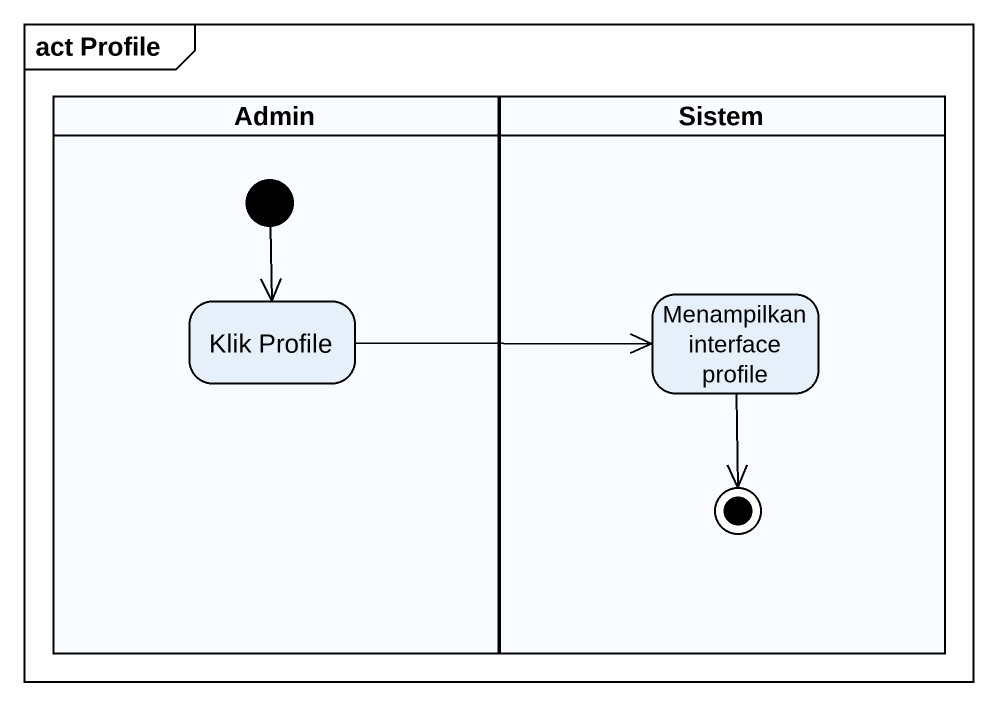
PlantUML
@startuml
mainframe act Profile
hide empty description
state Admin <<partition>> {
  state "Klik Profile" as Klik_Profile
  [*] --> Klik_Profile
}
state Sistem <<partition>> {
  state "Menampilkan interface profile" as Menampilkan_interface
  Menampilkan_interface --> [*]
}
Klik_Profile -right-> Menampilkan_interface
@enduml
